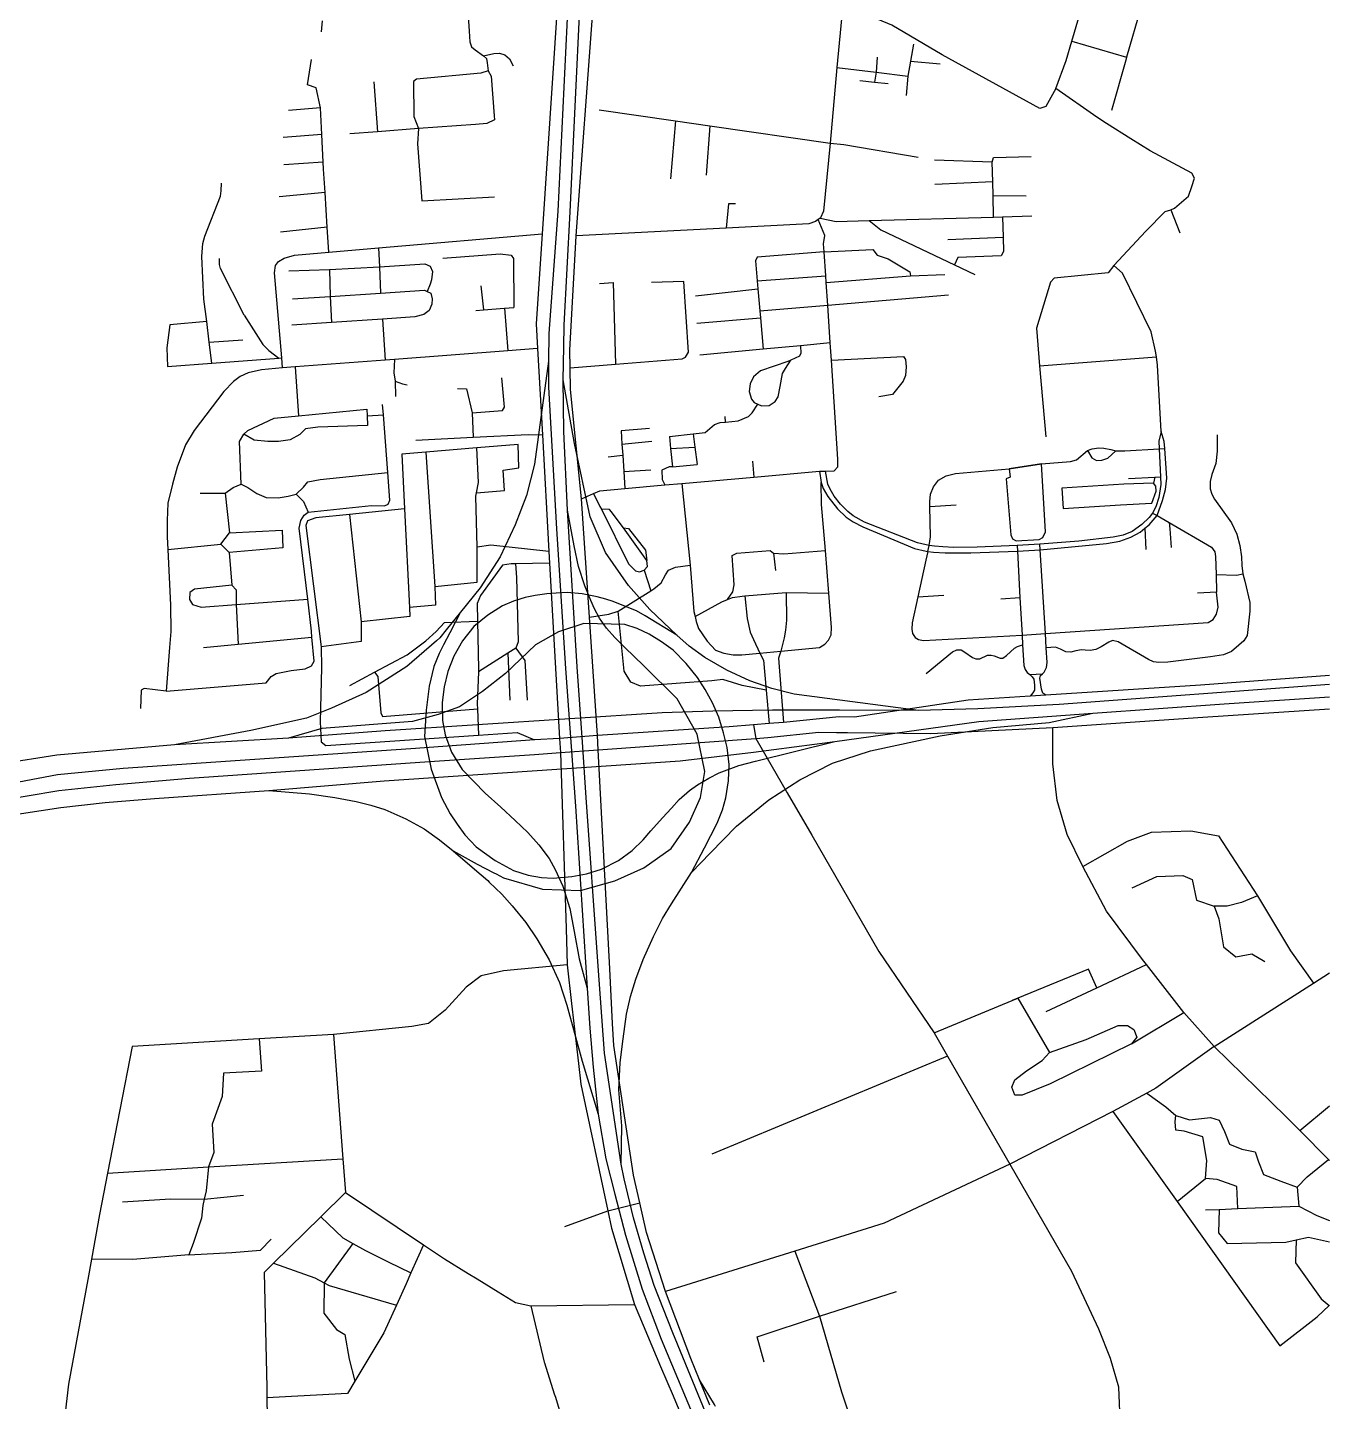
# Model space of a CAD drawing. Header units: inches. Extents: x 13372745 to 13380225, y 3541222 to 3545722.
# Drawn here: x 13378667 to 13380225, y 3542303 to 3543947 of the extents above; entities that cross this region are included whole.
import ezdxf

# ---------------------------------------------------------------- set-up
doc = ezdxf.new("R2010")
doc.units = ezdxf.units.IN
doc.header["$MEASUREMENT"] = 0

msp = doc.modelspace()

# ---------------------------------------------------------------- linework, layer by layer
for points in [[(13379332.4, 3544244.8), (13379330.2, 3544227.9), (13379324.4, 3544170.6), (13379319.8, 3544098.2), (13379301.8, 3543726.8), (13379290.9, 3543580.4), (13379290.5, 3543547.6), (13379290.7, 3543516.5), (13379300.2, 3543347), (13379311, 3543179.8), (13379323, 3543014.8), (13379336.9, 3542797.3)], [(13379377.7, 3542586.5), (13379357.6, 3542719.6), (13379349.6, 3542829.1), (13379335.7, 3543025.5), (13379331.1, 3543091.6), (13379325, 3543181.5), (13379313.5, 3543369.3), (13379309, 3543463.2), (13379308.2, 3543525.2), (13379309.1, 3543564.6), (13379309.2, 3543590.3), (13379316.7, 3543726.1), (13379334.6, 3544104.6), (13379338.8, 3544172.4), (13379345.5, 3544230.4), (13379347.7, 3544245.8)], [(13379897.5, 3543873.6), (13379909.8, 3543907.1), (13379916.5, 3543930.1), (13379933.4, 3543987.3), (13379951.1, 3544047.5), (13379968.1, 3544105.4)], [(13380034.1, 3544086.2), (13380020.1, 3544042.8), (13380015.8, 3544027.8), (13379999.1, 3543970.2), (13379982.1, 3543911), (13379981.1, 3543907.7), (13379964.2, 3543847.4)], [(13379306.8, 3544057.8), (13379306, 3544049.8), (13379305.8, 3544040.5), (13379301.5, 3543976.2), (13379283.1, 3543699.9), (13379275.9, 3543592.2), (13379277.5, 3543562.6), (13379283.3, 3543459.2), (13379291.2, 3543319.5), (13379292, 3543305.8), (13379303.8, 3543096.1), (13379304.8, 3543079.3)], [(13379349.1, 3543099.7), (13379339.6, 3543241.2), (13379330.1, 3543382.7), (13379317.1, 3543513.6), (13379316.5, 3543539.4), (13379316, 3543560.7), (13379323.7, 3543697.4), (13379343.9, 3543971), (13379345.5, 3544003.3), (13379345.2, 3544042.7), (13379345.2, 3544049.2), (13379345.1, 3544054.2)], [(13379885.6, 3543852.1), (13379878.5, 3543849.7), (13379761.7, 3543914), (13379701.5, 3543949.4), (13379642.6, 3543973.9), (13379598, 3543992.4), (13379593.6, 3543994.3), (13379548.7, 3544012), (13379521.6, 3544022), (13379498.6, 3544027.3), (13379476.7, 3544030.7), (13379400, 3544042.7), (13379345.2, 3544049.2)], [(13379194.1, 3543966.7), (13379195.9, 3543942.4)], [(13379642.6, 3543973.9), (13379642.2, 3543969.5), (13379635.7, 3543898.6), (13379627.5, 3543808.2), (13379619.6, 3543726.8), (13379616.2, 3543718.9), (13379615.7, 3543718.6), (13379613.4, 3543716.9), (13379609.9, 3543714.4), (13379602, 3543711.6), (13379503.1, 3543706.4), (13379323.7, 3543697.4)], [(13379020, 3543954.6), (13379018.8, 3543941.3)], [(13379195.9, 3543942.4), (13379196.6, 3543929.6), (13379198.4, 3543923.5), (13379203, 3543920), (13379212.9, 3543912.6), (13379216.5, 3543909.6), (13379217.3, 3543904.3), (13379218.3, 3543894.7), (13379221.9, 3543888.6), (13379225.8, 3543840.9), (13379226.2, 3543836.3), (13379216.9, 3543831.7), (13379203.4, 3543830.6), (13379135, 3543825.6), (13379085.9, 3543822), (13379052.8, 3543819.6)], [(13379212.9, 3543912.6), (13379225.1, 3543915.7), (13379232.2, 3543916), (13379238.2, 3543913.8), (13379243.8, 3543909.3), (13379248.3, 3543900.7)], [(13379727.1, 3543926.6), (13379723.6, 3543906.4), (13379720.5, 3543888.5), (13379718.6, 3543865.4)], [(13379916.5, 3543930.1), (13379982.1, 3543911)], [(13379017.8, 3543850.5), (13379012.5, 3543874.6), (13379002.4, 3543878.1), (13379007.1, 3543908.5)], [(13379635.7, 3543898.6), (13379682.6, 3543893), (13379720.5, 3543888.5)], [(13379683.9, 3543911.2), (13379682.6, 3543893), (13379680.7, 3543881.2)], [(13379723.6, 3543906.4), (13379759.3, 3543903.3)], [(13379218.3, 3543894.7), (13379209.8, 3543891.8), (13379132.9, 3543884.7), (13379129.3, 3543882.2), (13379129.7, 3543840.2), (13379135, 3543825.6), (13379134, 3543807.5), (13379138.9, 3543739.1), (13379226.2, 3543744.1)], [(13379663.1, 3543883.4), (13379680.7, 3543881.2), (13379696.8, 3543879.6)], [(13379081.6, 3543881.5), (13379085.9, 3543822)], [(13379897.5, 3543873.6), (13379885.6, 3543852.1)], [(13379987.4, 3543813.4), (13379958, 3543831.7), (13379946.4, 3543839.3), (13379897.5, 3543873.6)], [(13379017.8, 3543850.5), (13378979.7, 3543847.2)], [(13379027.8, 3543677.7), (13379026, 3543707.6), (13379023.3, 3543749.4), (13379021.6, 3543777.1), (13379021.2, 3543785.7), (13379019.5, 3543818.5), (13379017.8, 3543850.5)], [(13379351.2, 3543848.3), (13379442.5, 3543835), (13379483.7, 3543829), (13379627.5, 3543808.2)], [(13379442.5, 3543835), (13379436.5, 3543765.4)], [(13379019.5, 3543818.5), (13378973.2, 3543815.2)], [(13379483.7, 3543829), (13379479.1, 3543769.8)], [(13379627.5, 3543808.2), (13379644.1, 3543806.5), (13379732.8, 3543791.6)], [(13380010.2, 3543799.2), (13379987.4, 3543813.4)], [(13379021.2, 3543785.7), (13378974.1, 3543782.3)], [(13379821.4, 3543785.7), (13379752.3, 3543788.1)], [(13379821.4, 3543785.7), (13379823.1, 3543790.9), (13379868.2, 3543792.4)], [(13379823, 3543719.9), (13379822.4, 3543745.5), (13379822, 3543762), (13379821.4, 3543785.7)], [(13380028.5, 3543726.3), (13380035, 3543728.6), (13380039.6, 3543730.3), (13380056.4, 3543745), (13380060.4, 3543756.2), (13380063.5, 3543766.3), (13380060.4, 3543772.4), (13380010.2, 3543799.2)], [(13378878.5, 3543621.7), (13378875.8, 3543672.6), (13378877.3, 3543688.1), (13378879.7, 3543697.1), (13378898.1, 3543745), (13378899, 3543751.3), (13378899.3, 3543760.5)], [(13379822, 3543762), (13379752.7, 3543758.8)], [(13379023.3, 3543749.4), (13378968.4, 3543744.2)], [(13379514.4, 3543735.5), (13379506, 3543735.5), (13379503.1, 3543706.4)], [(13379822.4, 3543745.5), (13379862, 3543745.1)], [(13379615.7, 3543718.6), (13379625.1, 3543716.5), (13379634.8, 3543714.7), (13379674.3, 3543715.8), (13379823, 3543719.9), (13379833.7, 3543720.2), (13379868.8, 3543721.2)], [(13379833.7, 3543720.2), (13379834.6, 3543695.7), (13379835.1, 3543678.8), (13379832.2, 3543673.6), (13379780.4, 3543671.4), (13379776.3, 3543662.8)], [(13380005.2, 3543703), (13380028.5, 3543726.3)], [(13380035, 3543728.6), (13380045.9, 3543700.8)], [(13379026, 3543707.6), (13378969.9, 3543701.9)], [(13379330.1, 3543382.7), (13379344.4, 3543389), (13379351.9, 3543392.3), (13379382.1, 3543395), (13379429.9, 3543399.3), (13379450.3, 3543401.1), (13379536.3, 3543408.7), (13379614.8, 3543415.7), (13379622, 3543415.7), (13379632.4, 3543416.1), (13379636.9, 3543421), (13379636.9, 3543430.1), (13379629, 3543548.6), (13379627.6, 3543569.2), (13379624.6, 3543614.6), (13379622.8, 3543641.5), (13379622.3, 3543649.4), (13379620.3, 3543678.1), (13379619.7, 3543687.9), (13379621.3, 3543697.8), (13379613.4, 3543716.9)], [(13379674.3, 3543715.8), (13379682.2, 3543709.3), (13379688, 3543704.7), (13379776.3, 3543662.8), (13379800.7, 3543651.2)], [(13379967, 3543662), (13380005.2, 3543703)], [(13378972.6, 3543539.3), (13378971.6, 3543551.5), (13378962.8, 3543653), (13378964.2, 3543661.9), (13378967.5, 3543666.6), (13378974.6, 3543670.8), (13378986.8, 3543674.1), (13379027.8, 3543677.7), (13379087.3, 3543682.9), (13379283.1, 3543699.9)], [(13379768.3, 3543693.1), (13379834.6, 3543695.7)], [(13378926.7, 3543602.6), (13378898.1, 3543658.3), (13378897.2, 3543663.1), (13378896.9, 3543670.3)], [(13379087.3, 3543682.9), (13379088.3, 3543660.1), (13379089.8, 3543628.6)], [(13379164.1, 3543670.8), (13379232.8, 3543675.7), (13379245.9, 3543674.3), (13379248.7, 3543670.4), (13379249, 3543611.7)], [(13379620.3, 3543678.1), (13379540.3, 3543672), (13379538.2, 3543667.6), (13379540.4, 3543643.4), (13379541.2, 3543634), (13379543.5, 3543607.7), (13379544.3, 3543599.4), (13379547.6, 3543561.7)], [(13379620.3, 3543678.1), (13379678.7, 3543681), (13379683.9, 3543674.1), (13379697, 3543669.8), (13379722.8, 3543654.1), (13379723.5, 3543649.4)], [(13378980, 3543655.5), (13379028.5, 3543657), (13379088.3, 3543660.1), (13379142.5, 3543664), (13379148.9, 3543661.2), (13379151.7, 3543654.5), (13379150.6, 3543644.9), (13379149.2, 3543639.6), (13379145.6, 3543630.6)], [(13379028.5, 3543657), (13379029.6, 3543624.8), (13379030.9, 3543593.6)], [(13379967, 3543662), (13379960.1, 3543653.3), (13379895.7, 3543646.7), (13379891.2, 3543642.1), (13379874.4, 3543586.9), (13379878, 3543541.8), (13379885.6, 3543456.7)], [(13380023.7, 3543463.4), (13380019.3, 3543542.6), (13380017.8, 3543552.4), (13380016.8, 3543559.4), (13380011.6, 3543582.4), (13379977.4, 3543652.9), (13379967, 3543662)], [(13379209.8, 3543637.5), (13379213, 3543608.9)], [(13379316.5, 3543539.4), (13379370.6, 3543543.8), (13379450.4, 3543550.2), (13379454.6, 3543552.3), (13379457.9, 3543558.2), (13379452.5, 3543642.6), (13379413.7, 3543641.4)], [(13379351.8, 3543640.5), (13379368.1, 3543641.7), (13379370.6, 3543543.8)], [(13379540.4, 3543643.4), (13379622.3, 3543649.4)], [(13379622.8, 3543641.5), (13379723.5, 3543649.4), (13379764.8, 3543651.2)], [(13378887.7, 3543545.1), (13378884.7, 3543570.1), (13378881.8, 3543594.9), (13378878.5, 3543621.7)], [(13378984.3, 3543621.9), (13379029.6, 3543624.8), (13379089.8, 3543628.6), (13379142.1, 3543632.2), (13379145.6, 3543630.6), (13379149.9, 3543628.6), (13379151.4, 3543621.9), (13379151, 3543615.6), (13379147.8, 3543608.1), (13379141.4, 3543603.2), (13379130.8, 3543600.3), (13379092.2, 3543597.7), (13379030.9, 3543593.6), (13378983.6, 3543590.4)], [(13379466.3, 3543625.5), (13379541.2, 3543634)], [(13379624.6, 3543614.6), (13379769.1, 3543626.8)], [(13378926.7, 3543602.6), (13378948.8, 3543567.2), (13378955.9, 3543560.1), (13378967.9, 3543551.2)], [(13379203.7, 3543608.1), (13379213, 3543608.9), (13379238, 3543610.8), (13379249, 3543611.7)], [(13379238, 3543610.8), (13379242, 3543559.9)], [(13379543.5, 3543607.7), (13379624.6, 3543614.6)], [(13378881.8, 3543594.9), (13378837.7, 3543591), (13378834.1, 3543563.3), (13378834.7, 3543541), (13378887.7, 3543545.1), (13378967.9, 3543551.2), (13378971.6, 3543551.5)], [(13379092.2, 3543597.7), (13379095.4, 3543548.7)], [(13379467.9, 3543592.8), (13379544.3, 3543599.4)], [(13378884.7, 3543570.1), (13378924.9, 3543572.9)], [(13379277.5, 3543562.6), (13379242, 3543559.9), (13379106.5, 3543549.5), (13379095.4, 3543548.7), (13378987.6, 3543540.5), (13378972.6, 3543539.3)], [(13379627.6, 3543569.2), (13379592, 3543565.8), (13379547.6, 3543561.7), (13379471.8, 3543554.5)], [(13379592, 3543565.8), (13379592.3, 3543556.9), (13379591, 3543553.4), (13379580.7, 3543548.8), (13379577.1, 3543547.2), (13379544.1, 3543535.9), (13379535.7, 3543528.8), (13379531.8, 3543520.4), (13379530.5, 3543511), (13379533.4, 3543501.9), (13379536.6, 3543498), (13379541.1, 3543496), (13379545.4, 3543494.1), (13379554.4, 3543494.5), (13379561.6, 3543499.3), (13379565.4, 3543504.8), (13379567.7, 3543517.1), (13379570.6, 3543532.7), (13379574.2, 3543538.8), (13379580.7, 3543548.8)], [(13379629, 3543548.6), (13379715.4, 3543552.9), (13379717.5, 3543549.5), (13379718.3, 3543540.7), (13379717.5, 3543530.1), (13379715, 3543523.4), (13379702, 3543507.5), (13379685.6, 3543504.9)], [(13378972.6, 3543539.3), (13378947.4, 3543536.9), (13378931.5, 3543533.4), (13378921.6, 3543528.9), (13378913.7, 3543523), (13378902.3, 3543511.1), (13378866.6, 3543464.6), (13378856.2, 3543447.2), (13378846.3, 3543420.5), (13378840.9, 3543400.2), (13378835.4, 3543377.4), (13378834.4, 3543356.6), (13378834.4, 3543337.3), (13378835.2, 3543321.9), (13378838.4, 3543255.5), (13378838.9, 3543223.9), (13378837.4, 3543205), (13378833.4, 3543152.5)], [(13378987.6, 3543540.5), (13378991.4, 3543482.1)], [(13379106.5, 3543549.5), (13379105.4, 3543533.3), (13379107, 3543523.6), (13379107.7, 3543505.1)], [(13379290.5, 3543547.6), (13379274, 3543424.3), (13379264.4, 3543386.7), (13379250.7, 3543351.7), (13379232.7, 3543313.5), (13379208.8, 3543276.1), (13379185.4, 3543247.1)], [(13379878, 3543541.8), (13380017.8, 3543552.4)], [(13379107, 3543523.6), (13379116.1, 3543520.1), (13379121.5, 3543518.9)], [(13379199.3, 3543485.6), (13379235.7, 3543488.4), (13379237.8, 3543492.2), (13379234.7, 3543527.4)], [(13379444, 3543219.5), (13379412, 3543250.3), (13379386.2, 3543279), (13379358.8, 3543318.4), (13379340.6, 3543361.1), (13379321.8, 3543448.8), (13379308.2, 3543525.2)], [(13379181.7, 3543514.8), (13379192.7, 3543514.5), (13379199.3, 3543485.6), (13379200.5, 3543456.4)], [(13378833.4, 3543152.5), (13378952.9, 3543162.6), (13378959, 3543170.2), (13378965, 3543173.7), (13378982.8, 3543177.3), (13378999.5, 3543179.3), (13379007.1, 3543182.9), (13379010.2, 3543188.4), (13379007.7, 3543217), (13379007.1, 3543224.4), (13379002.6, 3543262.6), (13378992.4, 3543347.6), (13378994.4, 3543356.7), (13378998.5, 3543363.3), (13379003.1, 3543366.8), (13379079, 3543374.9), (13379094.3, 3543374.4), (13379098.8, 3543376.4), (13379100.9, 3543381), (13379098.4, 3543414.3), (13379093.2, 3543483.1), (13379092.2, 3543495.5)], [(13378874, 3543389.6), (13378903.9, 3543389.6), (13378913.4, 3543396.1), (13378923, 3543400.4), (13378920.8, 3543451.1), (13378926, 3543460.2), (13378930.8, 3543464.5), (13378962.4, 3543479.3), (13378991.4, 3543482.1), (13379073.3, 3543490.1), (13379073.7, 3543481.9), (13379074.2, 3543470.6), (13379014.8, 3543468.4), (13379000.1, 3543466.3), (13378993.2, 3543459.8), (13378981.5, 3543453.3), (13378967.6, 3543451.1), (13378955, 3543451.1), (13378938.6, 3543452.8), (13378926, 3543460.2)], [(13379517.4, 3543476.1), (13379529.8, 3543481.2), (13379534.4, 3543485.4), (13379541.1, 3543496)], [(13379073.7, 3543481.9), (13379093.2, 3543483.1)], [(13379435.4, 3543457.2), (13379463.6, 3543460.4), (13379477.9, 3543462.1), (13379489.4, 3543471.7), (13379495.9, 3543473.9), (13379502.4, 3543474.6), (13379517.4, 3543476.1)], [(13379502.4, 3543474.6), (13379501.8, 3543481.4)], [(13379132.1, 3543453), (13379200.5, 3543456.4), (13379266.1, 3543459.6), (13379283.3, 3543459.2)], [(13379411.4, 3543466.8), (13379377.5, 3543464.1), (13379378.5, 3543448.1), (13379379.4, 3543434.8), (13379380.7, 3543415.4), (13379382.1, 3543395)], [(13379435.4, 3543457.2), (13379436.7, 3543442.8), (13379438.8, 3543421.1), (13379468.6, 3543423.6)], [(13379463.6, 3543460.4), (13379465.5, 3543444.7), (13379468.6, 3543423.6)], [(13379728.3, 3543323.3), (13379742.3, 3543320.1), (13379744.4, 3543319.8), (13379751.2, 3543318.9), (13379765.2, 3543318), (13379795.8, 3543318), (13379851.5, 3543320.1), (13379878.9, 3543321.8), (13379958.3, 3543329.3), (13379974, 3543332.2), (13379987.4, 3543337), (13379998.4, 3543342.9), (13380004, 3543347.5), (13380009.1, 3543351.5), (13380018.6, 3543362.8), (13380025.3, 3543380.6), (13380028.7, 3543393.9), (13380030.2, 3543407.6), (13380027.8, 3543443.1), (13380027.2, 3543451.4), (13380023.7, 3543463.4)], [(13380023.7, 3543463.4), (13380020.9, 3543451.6), (13380021, 3543442.7), (13380022.6, 3543409), (13380023.1, 3543399.7), (13380020.6, 3543384.1), (13380017, 3543373.2), (13380013.2, 3543365.7), (13380009.3, 3543360.4), (13380000.4, 3543351.9), (13379988.7, 3543343.5), (13379978.1, 3543339.2), (13379966.1, 3543336.7), (13379925.1, 3543332.1), (13379878.5, 3543328.5), (13379851.2, 3543326.8), (13379803.4, 3543324.7), (13379775.4, 3543324.4), (13379762.4, 3543325.1), (13379752.4, 3543326.1), (13379746.1, 3543327), (13379742.5, 3543327.5), (13379732.2, 3543330.2)], [(13380090.6, 3543459.2), (13380090.6, 3543439.7), (13380089, 3543425), (13380084.2, 3543411.9), (13380082.2, 3543403.5), (13380082.2, 3543394.7), (13380084.2, 3543388.4), (13380087.4, 3543382.4), (13380107.8, 3543353.8), (13380114, 3543340.4), (13380117.5, 3543326.9), (13380119.5, 3543313.2), (13380120.2, 3543302.9), (13380121.2, 3543292.9), (13380123.6, 3543284.3), (13380129.8, 3543258.8), (13380129.8, 3543248.1), (13380126.4, 3543219.2), (13380122.3, 3543212.7), (13380116.4, 3543207.5), (13380107.8, 3543199.9), (13380098.2, 3543196.2), (13380082.7, 3543193.7), (13380031.7, 3543187.2), (13380020.7, 3543186.9), (13380014.2, 3543187.6), (13380008.3, 3543190.3), (13379971.9, 3543211.6), (13379965.3, 3543213), (13379960.8, 3543211.3), (13379951.6, 3543205.8), (13379945.4, 3543202.3), (13379938.8, 3543201.3), (13379932.6, 3543201.7), (13379928.1, 3543202), (13379921.6, 3543201), (13379915.4, 3543199.3), (13379909.6, 3543199.6), (13379903, 3543203), (13379897.2, 3543205.1), (13379886, 3543204.4)], [(13379204.3, 3543389.8), (13379238, 3543392.5), (13379236.2, 3543416.9), (13379255.2, 3543419.7), (13379254.3, 3543447.8), (13379204.9, 3543443.7), (13379143.7, 3543438.4), (13379115.2, 3543436), (13379118.4, 3543370.7), (13379124.2, 3543252.8), (13379124.7, 3543242), (13379066.7, 3543235.7)], [(13379143.7, 3543438.4), (13379154.6, 3543277.8), (13379155.5, 3543255.6), (13379124.2, 3543252.8)], [(13379154.6, 3543277.8), (13379205.4, 3543282.8), (13379205.4, 3543324.9), (13379203.6, 3543385.7), (13379204.3, 3543389.8), (13379206.7, 3543402.4), (13379204.9, 3543443.7)], [(13379378.5, 3543448.1), (13379414.4, 3543451.5)], [(13379436.7, 3543442.8), (13379465.5, 3543444.7)], [(13379744.4, 3543319.8), (13379746.1, 3543327), (13379747.6, 3543337.4), (13379746.9, 3543373.6), (13379746.8, 3543379.5), (13379747.6, 3543388.1), (13379751.1, 3543397.2), (13379757, 3543405), (13379766.4, 3543410.1), (13379777.4, 3543412.9), (13379841.9, 3543418.4), (13379880.4, 3543424.7), (13379915, 3543427.4), (13379922.1, 3543429.4), (13379935.4, 3543440.4), (13379940.9, 3543442.7), (13379948.8, 3543443.9), (13379955.1, 3543443.5), (13379963.3, 3543441.6), (13379969.2, 3543440), (13379980.2, 3543440), (13380021, 3543442.7), (13380027.8, 3543443.1)], [(13379935.4, 3543440.4), (13379940.6, 3543431.8), (13379946.1, 3543428.5), (13379952.7, 3543428.8), (13379959.6, 3543431.3), (13379969.2, 3543440)], [(13379361.8, 3543433.1), (13379379.4, 3543434.8)], [(13379534.7, 3543427.9), (13379536.3, 3543408.7)], [(13379841.9, 3543418.4), (13379842.7, 3543408.6), (13379838, 3543406.6), (13379843.5, 3543339.8), (13379845.8, 3543334.7), (13379850.1, 3543332.3), (13379877.6, 3543333.9), (13379882, 3543336.6), (13379885.1, 3543343.3), (13379880.4, 3543424.7), (13379841.9, 3543418.4)], [(13378923, 3543400.4), (13378930.8, 3543396.1), (13378941.6, 3543389.1), (13378952.9, 3543384.4), (13378967.2, 3543383.9), (13378979.3, 3543385.7), (13378988.8, 3543388.3), (13378997.5, 3543396.5), (13379002.7, 3543403), (13379017.4, 3543406), (13379098.4, 3543414.3)], [(13379380.7, 3543415.4), (13379413.1, 3543417.2)], [(13379438.8, 3543421.1), (13379435, 3543420.8), (13379426.3, 3543417.1), (13379426.6, 3543405.9), (13379429.9, 3543399.3)], [(13379614.8, 3543415.7), (13379616.9, 3543402.4), (13379619, 3543394.9), (13379624.9, 3543385.4), (13379636.5, 3543370.6), (13379646.6, 3543360.8), (13379654.9, 3543355.1), (13379666.8, 3543349.2)], [(13379668.6, 3543354.8), (13379655.2, 3543362.2), (13379648.7, 3543367.6), (13379640.1, 3543376.5), (13379632.4, 3543386), (13379627.6, 3543394.3), (13379624.6, 3543400.3), (13379622, 3543415.7)], [(13379984.6, 3543407), (13380016, 3543408.6), (13380022.6, 3543409)], [(13380016, 3543408.6), (13380014.4, 3543401.5)], [(13378903.9, 3543389.6), (13378909.1, 3543341.9)], [(13379344.4, 3543389), (13379352.1, 3543373.7), (13379353.9, 3543370.2), (13379386.5, 3543304.9), (13379394.5, 3543296.5), (13379399.3, 3543295.5), (13379405.2, 3543297.5), (13379409.2, 3543301.6), (13379408.2, 3543308.9), (13379380.2, 3543348.1), (13379376.5, 3543353.3), (13379366.1, 3543367.3), (13379363.5, 3543370), (13379353.9, 3543370.2)], [(13379450.3, 3543401.1), (13379460, 3543303.2), (13379464.6, 3543247.7), (13379466, 3543242.1), (13379467.3, 3543236.1), (13379470.1, 3543227.6), (13379475.4, 3543219.9), (13379480.5, 3543212.6), (13379490.5, 3543201.8), (13379500.5, 3543197.9), (13379511.7, 3543196), (13379521.7, 3543196), (13379543.6, 3543198.1), (13379568.5, 3543200.5), (13379614.7, 3543204.9), (13379621.3, 3543208.7), (13379625.5, 3543213.7), (13379628.6, 3543219.9), (13379629.3, 3543228.8), (13379626, 3543270), (13379621.9, 3543320.8), (13379617.4, 3543376.1), (13379616.9, 3543402.4)], [(13379904.6, 3543395.3), (13379906.3, 3543371), (13379974.9, 3543375.5), (13380012.5, 3543377.5), (13380017.6, 3543391.7), (13380017.2, 3543397.9), (13380014.4, 3543401.5), (13379978.8, 3543400.3), (13379904.6, 3543395.3)], [(13378988.8, 3543388.3), (13378997.5, 3543379.6), (13379003.1, 3543366.8)], [(13379746.9, 3543373.6), (13379778.2, 3543375.5)], [(13379118.4, 3543370.7), (13379052.6, 3543363.9), (13379012.2, 3543359.8), (13379002.3, 3543356.2), (13379000.5, 3543350.8), (13379018.7, 3543205.7), (13379019.1, 3543180.8), (13379017.3, 3543116), (13379018.7, 3543092), (13379024.1, 3543087.4), (13379206.9, 3543100.1), (13379253, 3543103.3), (13379273.9, 3543094.5)], [(13379052.6, 3543363.9), (13379066.7, 3543235.7), (13379066.7, 3543212.1), (13379018.7, 3543205.7)], [(13379459.2, 3542995.8), (13379472.6, 3543025.3), (13379477.5, 3543056.5), (13379468.6, 3543101.2), (13379444.6, 3543143.5), (13379404.4, 3543183.2), (13379381.9, 3543204.8), (13379370, 3543216.6), (13379360.2, 3543228), (13379351.8, 3543240.1), (13379345.8, 3543251), (13379341.3, 3543260.9), (13379334, 3543278.8), (13379326.7, 3543301.6), (13379321.2, 3543326.3), (13379313.5, 3543369.3)], [(13380013.2, 3543365.7), (13380018.6, 3543362.8), (13380033.2, 3543354.3), (13380083.6, 3543324.8), (13380087.9, 3543319.3), (13380088.7, 3543313.8), (13380089.3, 3543292.2), (13380089.9, 3543271)], [(13378835.2, 3543321.9), (13378898.7, 3543328.5), (13378909.1, 3543341.9), (13378971.9, 3543345.4), (13378972.8, 3543324.1), (13378908.7, 3543318.5), (13378898.7, 3543328.5)], [(13379380.2, 3543348.1), (13379386.5, 3543347.3), (13379406.5, 3543321.2), (13379408.2, 3543308.9)], [(13379666.8, 3543349.2), (13379728.3, 3543323.3)], [(13379732.2, 3543330.2), (13379668.6, 3543354.8)], [(13380004, 3543347.5), (13380005, 3543322.1)], [(13380033.2, 3543354.3), (13380034.1, 3543346.9), (13380035.3, 3543324.4)], [(13379291.2, 3543319.5), (13379221.7, 3543327.2), (13379205.4, 3543324.9)], [(13379851.2, 3543326.8), (13379851.5, 3543320.1), (13379854.6, 3543264.7), (13379857.2, 3543219.6), (13379857.8, 3543208), (13379859.2, 3543183.3), (13379860.9, 3543178.4), (13379863.2, 3543174.9), (13379866.4, 3543172.7), (13379869.3, 3543169.8), (13379871.3, 3543166.9), (13379871.9, 3543159.7), (13379871.9, 3543153.7), (13379870.1, 3543150.5), (13379866.7, 3543146.7)], [(13379885.4, 3543147.9), (13379881.9, 3543150.2), (13379880.5, 3543155.1), (13379878.5, 3543168.3), (13379879, 3543171.2), (13379881.4, 3543173.4), (13379883.6, 3543175.5), (13379886.2, 3543180.7), (13379887.1, 3543187), (13379886, 3543204.4), (13379885, 3543221.4), (13379878.9, 3543321.8), (13379878.5, 3543328.5)], [(13378908.7, 3543318.5), (13378911.7, 3543279.5), (13378867.1, 3543274.7), (13378861.4, 3543270.8), (13378861, 3543262.2), (13378864.9, 3543256.1), (13378875.3, 3543253.1), (13378916.9, 3543256.2), (13379002.6, 3543262.6)], [(13379504.6, 3543262.1), (13379511.2, 3543271.3), (13379512.7, 3543279.9), (13379510.2, 3543314.8), (13379515.8, 3543317.8), (13379555.8, 3543320.9), (13379559.8, 3543317.8), (13379562.3, 3543297.1)], [(13379559.8, 3543317.8), (13379572, 3543316.8), (13379621.9, 3543320.8)], [(13379744.4, 3543319.8), (13379742, 3543309.5), (13379732.4, 3543265.6), (13379725.6, 3543234.4), (13379725.2, 3543226.6), (13379725.9, 3543221.5), (13379729.1, 3543216.8), (13379733.4, 3543214.4), (13379739.3, 3543213.2), (13379857.2, 3543219.6), (13379885, 3543221.4), (13380079.7, 3543234.8), (13380085.6, 3543238.4), (13380089.9, 3543244.7), (13380091.8, 3543252.9), (13380089.9, 3543271), (13380067.1, 3543269.8)], [(13379292, 3543305.8), (13379251, 3543305), (13379246.1, 3543304.9), (13379235.5, 3543303.4), (13379209.3, 3543267), (13379205.4, 3543257.3), (13379205.8, 3543236.5), (13379206.9, 3543179.3), (13379206.7, 3543175.9), (13379205.4, 3543137.1), (13379205.6, 3543131.6), (13379206.9, 3543100.1)], [(13379251, 3543305), (13379252.5, 3543288.4), (13379254.4, 3543211.7), (13379251.5, 3543204), (13379242, 3543198), (13379206.7, 3543175.9)], [(13379339.6, 3543241.2), (13379362.8, 3543244.6), (13379374, 3543248.4), (13379413.2, 3543272.8), (13379416.8, 3543275.1), (13379425.3, 3543282), (13379430.7, 3543291.7), (13379434.2, 3543297.4), (13379442.7, 3543300.9), (13379460, 3543303.2)], [(13379405.2, 3543297.5), (13379413.2, 3543272.8)], [(13380089.3, 3543292.2), (13380113.7, 3543291.5), (13380121.2, 3543292.9)], [(13378911.7, 3543279.5), (13378916.9, 3543273.9), (13378916.9, 3543256.2), (13378919.3, 3543208.8)], [(13379367.9, 3543259.8), (13379359.1, 3543262.7), (13379348.7, 3543265.6), (13379330.9, 3543269), (13379312.8, 3543270.6), (13379299.9, 3543270), (13379288.6, 3543269), (13379274.5, 3543267.1), (13379262.7, 3543264.7), (13379248.6, 3543260.1), (13379235.5, 3543254.5), (13379218, 3543243.6), (13379201.2, 3543229.8), (13379187.6, 3543212.8), (13379177.5, 3543194.5)], [(13379444, 3543219.5), (13379406.2, 3543242.7), (13379395.7, 3543248.6), (13379380.6, 3543254.7), (13379367.9, 3543259.8)], [(13379466, 3543242.1), (13379497.9, 3543259.6), (13379504.6, 3543262.1), (13379510.9, 3543264.5), (13379522.1, 3543266.3), (13379525.3, 3543266.5), (13379574.9, 3543270.8), (13379626, 3543270)], [(13379525.3, 3543266.5), (13379528.3, 3543239.4), (13379531.9, 3543223.3), (13379535.9, 3543214.4), (13379543.6, 3543198.1)], [(13379574.9, 3543270.8), (13379575.3, 3543237.7), (13379574, 3543225.6), (13379572.6, 3543216.2), (13379568.5, 3543200.5)], [(13379732.4, 3543265.6), (13379763.7, 3543267.5)], [(13379831.6, 3543263.1), (13379854.6, 3543264.7)], [(13379185.4, 3543247.1), (13379168.4, 3543225.8), (13379160.7, 3543216.2), (13379156.7, 3543212.7), (13379121.2, 3543181.9), (13379072.5, 3543150.8), (13379030.9, 3543132.3)], [(13379185.4, 3543247.1), (13379172.6, 3543222.3), (13379165.1, 3543207.9), (13379159.8, 3543197.8), (13379153.3, 3543181.9), (13379147.9, 3543158.7), (13379144.3, 3543129.7), (13379142.3, 3543098.5)], [(13379551.2, 3543153.8), (13379522.1, 3543159.4), (13379499.1, 3543166.6), (13379485.9, 3543164.9), (13379400.7, 3543158.5), (13379389.2, 3543163.2), (13379381.1, 3543176.4), (13379374, 3543248.4)], [(13379053.1, 3543159.3), (13379082.5, 3543175.2), (13379121.4, 3543196.2), (13379143.8, 3543212.8), (13379156.1, 3543223.9), (13379166.2, 3543234.6), (13379205.8, 3543236.5)], [(13379382, 3543232.2), (13379332.7, 3543233.4), (13379302.4, 3543223.4), (13379275.2, 3543208.1), (13379239, 3543173.8)], [(13379461.7, 3542935.7), (13379477.1, 3542965.3), (13379492.4, 3542994.8), (13379498.9, 3543010.5), (13379502.6, 3543024.8), (13379506, 3543045.4), (13379506.6, 3543064.7), (13379504.4, 3543085.1), (13379500.1, 3543102.8), (13379494.3, 3543121.4), (13379487, 3543138.6), (13379478.2, 3543154.7), (13379468.8, 3543168.8), (13379455.4, 3543185.6), (13379439.9, 3543201.7), (13379425.8, 3543211.5), (13379411, 3543220.6), (13379396.8, 3543227.5), (13379382, 3543232.2)], [(13378877.9, 3543205), (13378919.3, 3543208.8), (13379007.7, 3543217)], [(13379733.3, 3543129.4), (13379584.6, 3543148.8), (13379557.7, 3543155.9), (13379531.6, 3543165), (13379503.9, 3543177.6), (13379477.7, 3543193), (13379458.8, 3543206.6), (13379444, 3543219.5)], [(13379742.4, 3543173.9), (13379774, 3543199.8), (13379779, 3543201.9), (13379784.1, 3543201.9), (13379788.7, 3543199.4), (13379797.7, 3543192.9), (13379802, 3543191.1), (13379806.7, 3543191.1), (13379815.7, 3543195.5), (13379820, 3543195.8), (13379823.6, 3543194.7), (13379830.8, 3543192.2), (13379834, 3543192.2), (13379838.7, 3543195.1), (13379848, 3543204.1), (13379851.6, 3543206.2), (13379857.8, 3543208)], [(13379177.5, 3543194.5), (13379170, 3543176), (13379166, 3543157.6), (13379163.5, 3543138.9), (13379163.7, 3543117.5), (13379167.1, 3543100.5)], [(13379242, 3543198), (13379244.2, 3543141.9)], [(13379251.5, 3543204), (13379262.2, 3543189.4), (13379265.1, 3543141.9)], [(13379543.6, 3543198.1), (13379548, 3543189.8), (13379551.2, 3543153.8), (13379554.7, 3543113.7)], [(13379568.5, 3543200.5), (13379565.9, 3543192), (13379571.7, 3543115)], [(13379082.5, 3543175.2), (13379086.3, 3543170.1), (13379090, 3543126.7), (13379091.9, 3543122.1), (13379205.6, 3543131.6)], [(13379239, 3543173.8), (13379211.6, 3543152.3), (13379184.1, 3543134), (13379158.8, 3543124.6), (13379128, 3543116.3)], [(13380070.7, 3543159.9), (13379885.4, 3543147.9), (13379866.7, 3543146.7), (13379792.7, 3543141.9), (13379656.6, 3543121.6)], [(13380224.9, 3543160.6), (13379901.5, 3543136.5), (13379804.2, 3543131.6), (13379733.3, 3543129.4)], [(13379866.4, 3543172.7), (13379881.4, 3543173.4)], [(13380224.9, 3543171.3), (13380070.7, 3543159.9)], [(13378833.4, 3543152.5), (13378807.1, 3543155.7), (13378803.5, 3543153.7), (13378802.5, 3543131.9)], [(13379941.6, 3543126.2), (13380098.8, 3543137.6), (13380224.9, 3543145.9)], [(13379030.9, 3543132.3), (13379001, 3543120.4), (13378934.5, 3543105.7), (13378843.1, 3543088.3)], [(13379558.6, 3543129.8), (13379487.1, 3543128.6), (13379426.4, 3543126.6), (13379095.2, 3543105.3)], [(13379461.7, 3542935.7), (13379484.2, 3542958.8), (13379515.7, 3542991.2), (13379554.2, 3543022.7), (13379591.2, 3543046.6), (13379630.3, 3543066.5), (13379675.8, 3543081.1), (13379759.1, 3543099.3), (13379822, 3543109.1), (13379889.4, 3543115), (13379941.6, 3543126.2)], [(13379535.9, 3543079.5), (13379633.2, 3543092.3), (13379805.3, 3543116.1), (13379941.6, 3543126.2)], [(13379733.3, 3543129.4), (13379638.6, 3543129.7), (13379558.6, 3543129.8)], [(13380073.4, 3543121.3), (13380224.9, 3543131.5)], [(13379128, 3543116.3), (13379019.6, 3543107.8), (13378979.7, 3543096.4)], [(13379536, 3543112.2), (13379506.8, 3543109.9), (13379349.1, 3543099.7)], [(13379638.2, 3543121.7), (13379571.7, 3543115), (13379554.7, 3543113.7), (13379536, 3543112.2)], [(13379536, 3543112.2), (13379538.8, 3543095.9)], [(13379656.6, 3543121.6), (13379638.2, 3543121.7)], [(13379648.5, 3543103.2), (13379747.8, 3543101.9), (13379894.1, 3543109.3), (13380073.4, 3543121.3)], [(13380087, 3542727.5), (13380050.8, 3542768.2), (13380047.8, 3542771.6), (13380006, 3542825.4), (13380001.1, 3542831.7), (13379958, 3542889.5), (13379930, 3542942.8), (13379911, 3542980.9), (13379899, 3543021.9), (13379894.1, 3543065.7), (13379894.1, 3543109.3)], [(13379095.2, 3543105.3), (13378979.7, 3543096.4), (13378843.1, 3543088.3), (13378702.4, 3543075.9), (13378636.7, 3543065.8), (13378557, 3543044.5), (13378407.7, 3542995.2), (13378298.6, 3542955.8), (13378207, 3542919.5), (13378102.9, 3542882.7)], [(13379273.9, 3543094.5), (13379125.8, 3543083.4), (13378781.7, 3543060.1), (13378703.2, 3543052.5), (13378625.2, 3543037.8), (13378551.6, 3543018.1), (13378481.1, 3542995.5), (13378289.9, 3542939)], [(13379142.3, 3543098.5), (13379150.4, 3543059.1)], [(13379167.1, 3543100.5), (13379174.7, 3543079.4), (13379187.3, 3543058.9)], [(13379349.1, 3543099.7), (13379303.8, 3543096.1), (13379273.9, 3543094.5)], [(13379304.8, 3543079.3), (13379350.1, 3543082.5), (13379538.8, 3543095.9)], [(13379363.9, 3542820.2), (13379350.1, 3543082.5), (13379349.1, 3543099.7)], [(13379538.8, 3543095.9), (13379553.2, 3543097), (13379614.2, 3543103.6), (13379635.2, 3543103.3)], [(13379538.8, 3543095.9), (13379576.3, 3543030.9)], [(13379635.2, 3543103.3), (13379648.5, 3543103.2)], [(13378294.2, 3542926.7), (13378479.1, 3542980.5), (13378566.4, 3543003.7), (13378628.6, 3543020.9), (13378704.7, 3543033.7), (13378773.1, 3543040.8), (13378861.3, 3543048.5), (13379148.3, 3543068.5), (13379273.8, 3543077)], [(13379093.9, 3543045.1), (13379448.1, 3543069.3), (13379535.9, 3543079.5)], [(13379273.8, 3543077), (13379304.8, 3543079.3)], [(13379304.8, 3543079.3), (13379311.8, 3542868.5), (13379313.1, 3542825.1), (13379318.3, 3542778.7)], [(13379538.1, 3543068.9), (13379633.2, 3543092.3)], [(13379190.6, 3542980.6), (13379203.9, 3542966.2), (13379226.7, 3542950), (13379248.6, 3542938.2), (13379266.4, 3542932.6), (13379282.1, 3542929.8), (13379296.4, 3542929), (13379318.4, 3542930.7), (13379336, 3542934.1), (13379354.1, 3542939.6), (13379374.3, 3542949.9), (13379390.6, 3542962), (13379403.8, 3542974.8), (13379413, 3542985.5), (13379427, 3543001.1), (13379437.6, 3543012.4), (13379446.9, 3543023), (13379459.3, 3543033.8), (13379469, 3543040.5), (13379482.6, 3543048.3), (13379494.8, 3543054.7), (13379518.5, 3543063.5), (13379538.1, 3543068.9)], [(13378108.2, 3542863.3), (13378152.4, 3542875.1), (13378206.9, 3542888.7), (13378265.4, 3542902.4), (13378334.9, 3542919.1), (13378407.9, 3542938.6), (13378475.1, 3542957.9), (13378541.2, 3542977.6), (13378581.5, 3542988.1), (13378616.6, 3542997.2), (13378660.3, 3543006.4), (13378707.3, 3543013.4), (13378760.4, 3543019.4), (13378819.2, 3543024), (13378956.1, 3543033.9), (13379093.9, 3543045.1)], [(13379150.4, 3543059.1), (13379162.5, 3543025.2), (13379172.8, 3543006), (13379181.4, 3542993.3), (13379190.6, 3542980.6)], [(13379187.3, 3543058.9), (13379214.8, 3543030.6), (13379233.5, 3543013.8), (13379250.6, 3542998), (13379265.9, 3542983.3), (13379279.1, 3542968.9), (13379291.3, 3542952.3), (13379298.7, 3542939.2), (13379307.6, 3542919.2), (13379316.2, 3542892.4), (13379321.4, 3542865.2), (13379327.3, 3542832.2), (13379336.9, 3542797.3)], [(13378956.1, 3543033.9), (13379004.8, 3543029.6), (13379035, 3543025.4), (13379060.7, 3543020.6), (13379078, 3543016.2), (13379094.9, 3543011.1), (13379120.1, 3543000), (13379141.8, 3542987.9), (13379160.2, 3542974.7), (13379176.5, 3542961.6)], [(13379576.3, 3543030.9), (13379605.5, 3542980.3)], [(13379236.7, 3542929.4), (13379283.4, 3542915.8), (13379329, 3542913.9), (13379370.1, 3542925.5), (13379404.8, 3542941.3), (13379437.5, 3542964.4), (13379459.2, 3542995.8)], [(13379605.5, 3542980.3), (13379685.8, 3542841.1), (13379751.8, 3542743.7), (13379767.8, 3542715.9), (13379842.4, 3542586.5)], [(13379930, 3542942.8), (13379983.2, 3542973.3), (13380011.8, 3542983.7), (13380059.2, 3542985.6), (13380092.3, 3542979.5), (13380138.9, 3542907.7), (13380178.4, 3542842), (13380205.6, 3542803.3)], [(13379176.5, 3542961.6), (13379205.2, 3542945.5), (13379225.2, 3542935.3), (13379227.9, 3542933.9), (13379236.7, 3542929.4)], [(13379176.5, 3542961.6), (13379202, 3542939.6), (13379217.9, 3542926), (13379219.8, 3542924), (13379234.9, 3542909.5), (13379247.2, 3542895.7), (13379263.7, 3542875.9), (13379276.8, 3542856.2), (13379291.6, 3542831.1), (13379303.6, 3542804), (13379312.6, 3542776.9)], [(13379377.7, 3542586.5), (13379378.5, 3542632.6), (13379374.6, 3542675.6), (13379376.3, 3542708.1), (13379379.8, 3542736.7), (13379383.8, 3542766.2), (13379388.6, 3542787.1), (13379395.1, 3542807.8), (13379403.8, 3542831.6), (13379416.3, 3542859.2), (13379426.8, 3542880.5), (13379437.9, 3542898.2), (13379461.7, 3542935.7)], [(13379989, 3542917.1), (13380018.4, 3542930.7), (13380049.6, 3542932.1), (13380060.5, 3542927.1), (13380065.9, 3542902.6), (13380086.8, 3542895.2), (13380092.6, 3542880), (13380098.1, 3542846.5), (13380113, 3542834.7), (13380132, 3542838.4), (13380147.4, 3542829.3)], [(13380138.9, 3542907.7), (13380119.8, 3542899.8), (13380102.6, 3542895.2), (13380086.8, 3542895.2)], [(13379313.1, 3542825.1), (13379236.9, 3542817.9), (13379209.9, 3542812), (13379192, 3542798.6), (13379166.9, 3542770.8), (13379147.2, 3542754.9), (13379127, 3542751.2), (13379033.6, 3542741.6), (13378944.6, 3542736.5), (13378792.4, 3542727.6)], [(13379367.3, 3542754.9), (13379363.9, 3542820.2)], [(13379946.6, 3542797.7), (13379936.7, 3542819.9), (13379851.9, 3542785.1), (13379845.4, 3542782.4)], [(13379885.9, 3542769.4), (13379946.6, 3542797.7), (13380006, 3542825.4)], [(13380087, 3542727.5), (13380205.6, 3542803.3), (13380224.9, 3542815.7)], [(13379336.9, 3542797.3), (13379339.9, 3542749.4), (13379344, 3542702.6), (13379350.1, 3542646.6), (13379359.4, 3542593.2), (13379370.1, 3542550.6), (13379382.6, 3542501.5), (13379402.7, 3542437.1), (13379425.3, 3542377.4), (13379489.4, 3542225), (13379558.5, 3542061.2), (13379622.3, 3541892.8)], [(13379751.8, 3542743.7), (13379845.4, 3542782.4), (13379851.9, 3542785.1), (13379889.8, 3542720.2), (13379934, 3542735.8), (13379972, 3542752.4), (13379983.4, 3542752.4), (13379990.7, 3542747.7), (13379994.6, 3542738.4), (13379988, 3542730.5), (13379890.7, 3542682.6), (13379857.4, 3542669.2), (13379848.6, 3542669.4), (13379845, 3542678.9), (13379848.4, 3542687.7), (13379862.4, 3542698.2), (13379881, 3542710.6), (13379889.8, 3542720.2)], [(13379312.6, 3542776.9), (13379331, 3542709.8)], [(13379318.3, 3542778.7), (13379326.4, 3542707.1)], [(13379988, 3542730.5), (13380050.8, 3542768.2)], [(13379400, 3542540.5), (13379392.5, 3542573.6), (13379368.7, 3542728.8), (13379367.3, 3542754.9)], [(13378944.6, 3542736.5), (13378947.4, 3542698.1), (13378901.9, 3542695.4), (13378900.3, 3542667.7), (13378888.1, 3542634.5), (13378890.3, 3542600.7), (13378883.7, 3542583.3), (13378880.9, 3542554.7), (13378878.7, 3542544.8), (13378877, 3542537), (13378875.4, 3542522), (13378865.4, 3542491.6), (13378860.4, 3542478.3), (13378793.4, 3542472.7), (13378743.8, 3542473)], [(13379033.6, 3542741.6), (13379044.7, 3542593.2), (13379047.7, 3542552.9), (13379141.2, 3542490.1), (13379166.4, 3542473.2), (13379194.5, 3542456), (13379205.2, 3542449.4)], [(13378792.4, 3542727.6), (13378763.1, 3542575.9), (13378753.6, 3542526.6), (13378743.8, 3542473), (13378739.4, 3542448.6), (13378716.5, 3542323.4), (13378710.4, 3542272), (13378702.2, 3542203.1), (13378698.4, 3542145.1), (13378694.2, 3542085.7)], [(13379767.8, 3542715.9), (13379485.9, 3542598.6)], [(13380087, 3542727.5), (13380017.1, 3542677.4), (13380006.3, 3542671.5), (13379965.8, 3542649.5), (13379842.4, 3542586.5)], [(13380224.9, 3542590.9), (13380223.6, 3542592.3), (13380189.4, 3542627), (13380172.8, 3542643.8), (13380087, 3542727.5)], [(13379326.4, 3542707.1), (13379329.2, 3542682.3), (13379361.6, 3542530.9)], [(13379331, 3542709.8), (13379350.1, 3542646.6)], [(13380006.3, 3542671.5), (13380029.3, 3542655.4), (13380041.2, 3542645), (13380057.5, 3542639.6), (13380082.7, 3542642.5), (13380092.8, 3542639.1), (13380099.4, 3542625.8), (13380105.3, 3542610.4), (13380120.2, 3542604.5), (13380135.8, 3542601.6), (13380139.9, 3542589.4), (13380145.8, 3542574.2), (13380166.6, 3542566.3), (13380186.3, 3542559.2), (13380198.3, 3542571.3), (13380223.6, 3542592.3)], [(13379965.8, 3542649.5), (13380042.6, 3542541.8), (13380165.6, 3542369.2), (13380210.2, 3542404.1), (13380224.6, 3542417.6), (13380224.9, 3542417.9)], [(13380189.4, 3542627), (13380224.9, 3542656.4)], [(13380115.3, 3542533.6), (13380114.1, 3542559.9), (13380090.5, 3542568.2), (13380076.7, 3542569.4), (13380078.3, 3542591.1), (13380073.5, 3542619.4), (13380051.1, 3542626.1), (13380041.2, 3542627.3), (13380040.1, 3542637.2), (13380041.2, 3542645)], [(13378763.1, 3542575.9), (13378883.7, 3542583.3), (13379044.7, 3542593.2)], [(13379640.5, 3541896.4), (13379571.6, 3542065.4), (13379502.6, 3542230.5), (13379439.2, 3542384.8), (13379417.1, 3542441.5), (13379404.6, 3542480.1), (13379392.2, 3542522.4), (13379381.2, 3542569.2), (13379377.7, 3542586.5)], [(13379842.4, 3542586.5), (13379692, 3542515.9), (13379585.4, 3542482.6), (13379430.4, 3542434.3)], [(13379842.4, 3542586.5), (13379916.1, 3542458.6), (13379948.6, 3542389.6), (13379962.7, 3542354.4), (13379972.3, 3542320.4), (13379972.3, 3542319.9), (13379974.4, 3542271.2), (13379961, 3542181.9), (13379956.3, 3542167.5), (13379930.5, 3542045.1), (13379925.3, 3542020.6), (13379916.3, 3541998.7), (13379912.2, 3541990.1)], [(13380042.6, 3542541.8), (13380076.7, 3542569.4)], [(13379047.7, 3542552.9), (13379018.1, 3542523.7), (13378961.5, 3542468.1), (13378950.5, 3542457.2), (13378953.6, 3542319.3), (13378953.8, 3542306.9), (13378954.2, 3542284.2), (13378955.6, 3542231.9), (13378957, 3542177.7), (13378965.6, 3542167.3)], [(13380186.3, 3542559.2), (13380188.2, 3542536.4)], [(13378781.2, 3542541.4), (13378838.3, 3542545.3), (13378878.7, 3542544.8), (13378925.8, 3542549.7)], [(13379310.1, 3542512), (13379361.6, 3542530.9), (13379400, 3542540.5)], [(13379483.6, 3542298.4), (13379471.3, 3542328.5), (13379460.8, 3542354), (13379430.4, 3542434.3), (13379408, 3542504.7), (13379400, 3542540.5)], [(13380076.4, 3542532), (13380093.1, 3542532.6), (13380115.3, 3542533.6), (13380188.2, 3542536.4)], [(13380188.2, 3542536.4), (13380209.8, 3542525.2), (13380224.9, 3542519.4)], [(13379018.1, 3542523.7), (13379044.4, 3542498.5), (13379056.6, 3542491.8), (13379071.9, 3542483.4), (13379099, 3542469.9), (13379126.1, 3542456.6)], [(13379361.6, 3542530.9), (13379366, 3542510.1), (13379393.4, 3542418.6), (13379424.8, 3542344.7), (13379439.6, 3542309.6)], [(13380093.1, 3542532.6), (13380092.1, 3542504.5), (13380102.4, 3542491.8), (13380172.7, 3542493.5), (13380184.9, 3542496.1), (13380199.9, 3542499.2), (13380224.9, 3542493.8)], [(13378860.4, 3542478.3), (13378911.9, 3542481), (13378946.2, 3542483.8), (13378959, 3542497.1)], [(13379141.2, 3542490.1), (13379126.1, 3542456.6), (13379120.3, 3542443.6), (13379108.7, 3542417.9), (13379093.8, 3542384.9), (13379058.9, 3542327.2), (13379050.1, 3542312.1), (13378953.8, 3542306.9)], [(13379056.6, 3542491.8), (13379022.1, 3542444.7), (13379021.7, 3542408.4), (13379037.1, 3542389), (13379047.1, 3542382.9), (13379052.3, 3542353.5), (13379058.9, 3542327.2)], [(13380184.9, 3542496.1), (13380184.4, 3542468.5), (13380214.9, 3542425.5), (13380224.6, 3542417.6)], [(13378961.5, 3542468.1), (13379010.9, 3542450.8), (13379022.1, 3542444.7), (13379028.3, 3542441.3), (13379108.7, 3542417.9)], [(13379585.4, 3542482.6), (13379615, 3542404.8), (13379641.1, 3542314.3), (13379664.4, 3542245), (13379674, 3542231.9)], [(13379205.2, 3542449.4), (13379230.3, 3542434)], [(13379230.3, 3542434), (13379251.3, 3542421.2), (13379269.6, 3542417), (13379393.4, 3542418.6)], [(13379548.5, 3542349.9), (13379540.2, 3542380.1), (13379615, 3542404.8), (13379706.9, 3542434.3)], [(13379269.6, 3542417), (13379285.4, 3542349.8), (13379285.7, 3542348.8)], [(13379285.7, 3542348.8), (13379297.5, 3542311.9)], [(13379490.3, 3542296.7), (13379489.4, 3542298.9), (13379471.3, 3542328.5)], [(13379297.5, 3542311.9), (13379298.8, 3542307.8), (13379303.5, 3542293.3), (13379304.8, 3542269.8), (13379305.5, 3542257.9), (13379307.1, 3542228.1), (13379308, 3542212.9), (13379310.5, 3542151.2), (13379320.2, 3542120.7), (13379323, 3542111.9), (13379328.9, 3542093.3), (13379343.8, 3542020.6)], [(13379439.6, 3542309.6), (13379455.5, 3542271.9)]]:
    msp.add_lwpolyline(points)

doc.saveas('drawing.dxf')
